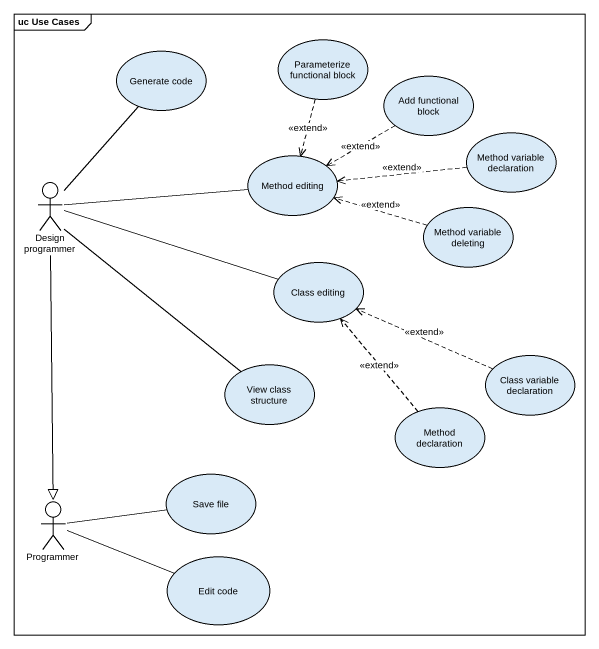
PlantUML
@startuml
mainframe uc Use Cases
usecase "Parameterize functional block" as Parameterize_functional
usecase "Generate code" as Generate_code
usecase "Add functional block" as Add_functional_block
usecase "Method editing" as Method_editing
usecase "Method variable declaration" as Method_variable_declaration
actor "Design programmer" as Design_programmer
usecase "Method variable deleting" as Method_variable_deleting
usecase "Class editing" as Class_editing
usecase "View class structure" as View_class_structure
usecase "Class variable declaration" as Class_variable_declaration
usecase "Method declaration" as Method_declaration
actor Programmer
usecase "Save file" as Save_file
usecase "Edit code" as Edit_code
Parameterize_functional ..> Method_editing : <<extend>>
Add_functional_block .left.> Method_editing : <<extend>>
Method_editing -left- Design_programmer
Method_variable_declaration .left.> Method_editing : <<extend>>
Design_programmer -up- Generate_code
Design_programmer --|> Programmer
Method_variable_deleting .left.> Method_editing : <<extend>>
Class_editing -left- Design_programmer
View_class_structure -up- Design_programmer
Class_variable_declaration .left.> Class_editing : <<extend>>
Method_declaration .up.> Class_editing : <<extend>>
Programmer -right- Edit_code
Save_file -left- Programmer
@enduml
